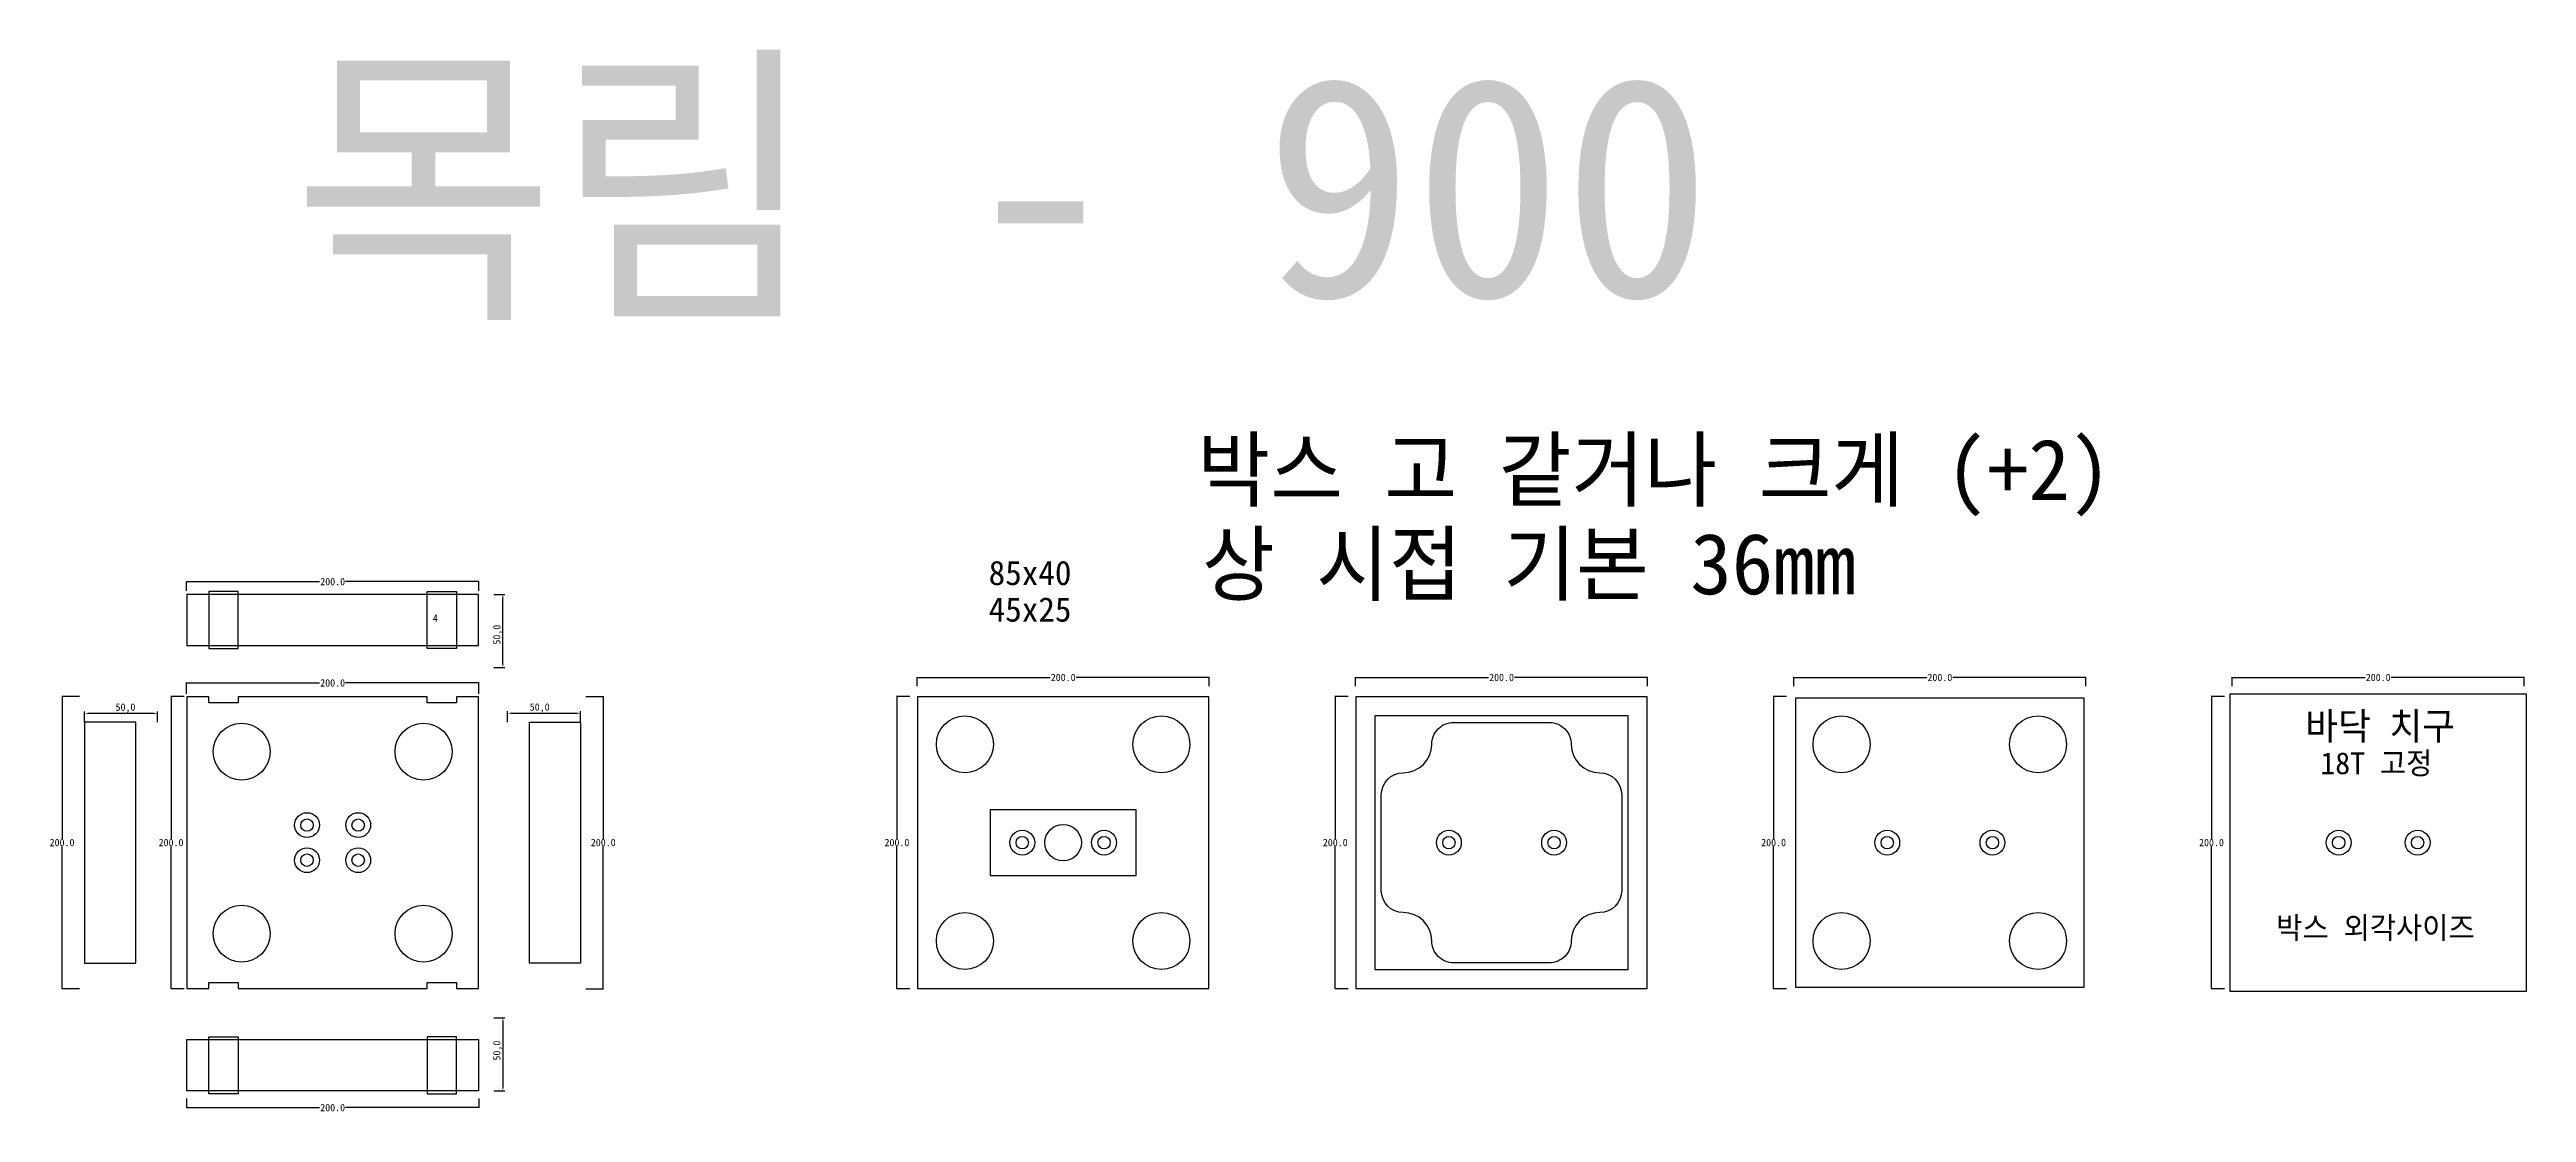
# Model space of a CAD drawing. Header units: millimetres. Extents: x 558 to 2254, y 299 to 1026.
import ezdxf

# ---------------------------------------------------------------- set-up
doc = ezdxf.new("R2010")
doc.units = ezdxf.units.MM
for name, color, linetype in [('TEXT', 7, 'Continuous'), ('볼트 구멍', 7, 'Continuous'), ('치구', 7, 'Continuous'), ('치수', 7, 'Continuous')]:
    doc.layers.add(name, color=color, linetype=linetype)
doc.dimstyles.new('ISO-25', dxfattribs={"dimtxt": 2.5, "dimasz": 2.5, "dimexe": 1.25, "dimexo": 0.625, "dimtad": 1, "dimtxsty": 'Standard', "dimcen": 2.5, "dimadec": 0, "dimazin": 0, "dimtfac": 1, "dimtmove": 0, "dimatfit": 3, "dimfxl": 0, "dimarcsym": 0})
doc.dimstyles.get("Standard").update_dxf_attribs({"dimtxt": 7, "dimasz": 0.18, "dimexe": 0.18, "dimexo": 0.0625, "dimgap": 0.09, "dimtad": 0, "dimtih": 1, "dimtoh": 1, "dimdec": 1, "dimzin": 0, "dimdsep": 46, "dimtxsty": 'Standard', "dimcen": 0.09, "dimadec": 0, "dimazin": 0, "dimtfac": 1, "dimtdec": 1, "dimtofl": 0, "dimtmove": 0, "dimatfit": 3, "dimfxl": 0, "dimtolj": 1, "dimtzin": 0, "dimarcsym": 0})

# ---------------------------------------------------------------- blocks, each defined once
blk = doc.blocks.new('*D20')
at = {"layer": 'Defpoints', "color": 0}
for p in [(579, 583.3), (567, 383.3), (579, 383.3)]:
    blk.add_point(p, dxfattribs=at)
at = {"layer": '치수', "color": 0, "lineweight": -2}
for p, q in [((579, 583.3), (566.8, 583.3)), ((567, 583.1), (567, 485.8)), ((567, 383.4), (567, 480.7)), ((579, 383.3), (566.8, 383.3))]:
    blk.add_line(p, q, dxfattribs=at)
at = {"layer": '치수', "color": 0}
for points in [[(566.9, 583.1), (567, 583.1), (567, 583.3)], [(566.9, 383.4), (567, 383.4), (567, 383.3)]]:
    blk.add_solid(points, dxfattribs=at)
at = {"layer": '치수', "color": 0, "insert": (567, 483.3), "char_height": 5, "attachment_point": 5}
blk.add_mtext('\\A1;200.0', dxfattribs=at)
blk = doc.blocks.new('*D21')
at = {"layer": 'Defpoints', "color": 0}
for p in [(925.3, 583.3), (925.3, 383.3), (937.4, 383.3)]:
    blk.add_point(p, dxfattribs=at)
at = {"layer": '치수', "color": 0, "lineweight": -2}
for p, q in [((925.4, 583.3), (937.6, 583.3)), ((937.4, 583.1), (937.4, 485.8)), ((937.4, 383.4), (937.4, 480.7)), ((925.4, 383.3), (937.6, 383.3))]:
    blk.add_line(p, q, dxfattribs=at)
at = {"layer": '치수', "color": 0}
for points in [[(937.4, 583.1), (937.4, 583.1), (937.4, 583.3)], [(937.4, 383.4), (937.4, 383.4), (937.4, 383.3)]]:
    blk.add_solid(points, dxfattribs=at)
at = {"layer": '치수', "color": 0, "insert": (937.4, 483.3), "char_height": 5, "attachment_point": 5}
blk.add_mtext('\\A1;200.0', dxfattribs=at)
blk = doc.blocks.new('*D22')
at = {"layer": 'Defpoints', "color": 0}
for p in [(650.7, 583.3), (641.6, 383.3), (650.7, 383.3)]:
    blk.add_point(p, dxfattribs=at)
at = {"layer": '치수', "color": 0, "lineweight": -2}
for p, q in [((650.6, 583.3), (641.5, 583.3)), ((641.6, 583.1), (641.6, 485.8)), ((641.6, 383.4), (641.6, 480.7)), ((650.6, 383.3), (641.5, 383.3))]:
    blk.add_line(p, q, dxfattribs=at)
at = {"layer": '치수', "color": 0}
for points in [[(641.6, 583.1), (641.7, 583.1), (641.6, 583.3)], [(641.6, 383.4), (641.7, 383.4), (641.6, 383.3)]]:
    blk.add_solid(points, dxfattribs=at)
at = {"layer": '치수', "color": 0, "insert": (641.6, 483.3), "char_height": 5, "attachment_point": 5}
blk.add_mtext('\\A1;200.0', dxfattribs=at)
blk = doc.blocks.new('*D23')
at = {"layer": 'Defpoints', "color": 0}
for p in [(652.2, 308.4), (852.2, 308.4), (852.2, 302)]:
    blk.add_point(p, dxfattribs=at)
at = {"layer": '치수', "color": 0, "lineweight": -2}
for p, q in [((652.2, 308.3), (652.2, 301.8)), ((852.2, 308.3), (852.2, 301.8)), ((652.4, 302), (743.3, 302)), ((852, 302), (761, 302))]:
    blk.add_line(p, q, dxfattribs=at)
at = {"layer": '치수', "color": 0}
for points in [[(652.4, 302), (652.4, 302), (652.2, 302)], [(852, 302), (852, 302), (852.2, 302)]]:
    blk.add_solid(points, dxfattribs=at)
at = {"layer": '치수', "color": 0, "insert": (752.2, 302), "char_height": 5, "attachment_point": 5}
blk.add_mtext('\\A1;200.0', dxfattribs=at)
blk = doc.blocks.new('*D24')
at = {"layer": 'Defpoints', "color": 0}
for p in [(861.9, 363.5), (861.9, 313.5), (868.7, 313.5)]:
    blk.add_point(p, dxfattribs=at)
at = {"layer": '치수', "color": 0, "lineweight": -2}
for p, q in [((862.5, 363.5), (870, 363.5)), ((868.7, 361), (868.7, 316)), ((862.5, 313.5), (870, 313.5))]:
    blk.add_line(p, q, dxfattribs=at)
at = {"layer": '치수', "color": 0}
for points in [[(868.3, 361), (869.2, 361), (868.7, 363.5)], [(868.3, 316), (869.2, 316), (868.7, 313.5)]]:
    blk.add_solid(points, dxfattribs=at)
at = {"layer": '치수', "color": 0, "insert": (865.2, 341), "char_height": 5, "attachment_point": 5, "rotation": 90}
blk.add_mtext('50,0', dxfattribs=at)
blk = doc.blocks.new('*D25')
at = {"layer": 'Defpoints', "color": 0}
for p in [(852.2, 661.8), (652.2, 655.4), (852.2, 655.4)]:
    blk.add_point(p, dxfattribs=at)
at = {"layer": '치수', "color": 0, "lineweight": -2}
for p, q in [((652.2, 655.5), (652.2, 662)), ((652.4, 661.8), (743.3, 661.8)), ((852, 661.8), (761, 661.8)), ((852.2, 655.5), (852.2, 662))]:
    blk.add_line(p, q, dxfattribs=at)
at = {"layer": '치수', "color": 0}
for points in [[(652.4, 661.9), (652.4, 661.8), (652.2, 661.8)], [(852, 661.9), (852, 661.8), (852.2, 661.8)]]:
    blk.add_solid(points, dxfattribs=at)
at = {"layer": '치수', "color": 0, "insert": (752.2, 661.8), "char_height": 5, "attachment_point": 5}
blk.add_mtext('\\A1;200.0', dxfattribs=at)
blk = doc.blocks.new('*D26')
at = {"layer": 'Defpoints', "color": 0}
for p in [(652.2, 585.1), (852.2, 592.5), (852.2, 585.1)]:
    blk.add_point(p, dxfattribs=at)
at = {"layer": '치수', "color": 0, "lineweight": -2}
for p, q in [((652.2, 585.1), (652.2, 592.7)), ((652.4, 592.5), (743.3, 592.5)), ((852, 592.5), (761, 592.5)), ((852.2, 585.1), (852.2, 592.7))]:
    blk.add_line(p, q, dxfattribs=at)
at = {"layer": '치수', "color": 0}
for points in [[(652.4, 592.5), (652.4, 592.4), (652.2, 592.5)], [(852, 592.5), (852, 592.4), (852.2, 592.5)]]:
    blk.add_solid(points, dxfattribs=at)
at = {"layer": '치수', "color": 0, "insert": (752.2, 592.5), "char_height": 5, "attachment_point": 5}
blk.add_mtext('\\A1;200.0', dxfattribs=at)
blk = doc.blocks.new('*D27')
at = {"layer": 'Defpoints', "color": 0}
for p in [(582.4, 571.7), (582.4, 565.1), (632.4, 565)]:
    blk.add_point(p, dxfattribs=at)
at = {"layer": '치수', "color": 0, "lineweight": -2}
for p, q in [((582.4, 565.7), (582.4, 573)), ((629.9, 571.7), (584.9, 571.7)), ((632.4, 565.6), (632.4, 573))]:
    blk.add_line(p, q, dxfattribs=at)
at = {"layer": '치수', "color": 0}
for points in [[(584.9, 572.1), (584.9, 571.3), (582.4, 571.7)], [(629.9, 572.1), (629.9, 571.3), (632.4, 571.7)]]:
    blk.add_solid(points, dxfattribs=at)
at = {"layer": '치수', "color": 0, "insert": (610.4, 575.3), "char_height": 5, "attachment_point": 5}
blk.add_mtext('50,0', dxfattribs=at)
blk = doc.blocks.new('*D28')
at = {"layer": 'Defpoints', "color": 0}
for p in [(861.9, 653), (868.7, 653), (861.9, 603)]:
    blk.add_point(p, dxfattribs=at)
at = {"layer": '치수', "color": 0, "lineweight": -2}
for p, q in [((862.5, 653), (870, 653)), ((868.7, 605.5), (868.7, 650.5)), ((862.5, 603), (870, 603))]:
    blk.add_line(p, q, dxfattribs=at)
at = {"layer": '치수', "color": 0}
for points in [[(868.3, 650.5), (869.2, 650.5), (868.7, 653)], [(868.3, 605.5), (869.2, 605.5), (868.7, 603)]]:
    blk.add_solid(points, dxfattribs=at)
at = {"layer": '치수', "color": 0, "insert": (865.2, 625.5), "char_height": 5, "attachment_point": 5, "rotation": 90}
blk.add_mtext('50,0', dxfattribs=at)
blk = doc.blocks.new('*D29')
at = {"layer": 'Defpoints', "color": 0}
for p in [(871.9, 565.1), (921.9, 571.8), (921.9, 565.1)]:
    blk.add_point(p, dxfattribs=at)
at = {"layer": '치수', "color": 0, "lineweight": -2}
for p, q in [((871.9, 565.7), (871.9, 573.1)), ((874.4, 571.8), (919.4, 571.8)), ((921.9, 565.7), (921.9, 573.1))]:
    blk.add_line(p, q, dxfattribs=at)
at = {"layer": '치수', "color": 0}
for points in [[(874.4, 572.2), (874.4, 571.4), (871.9, 571.8)], [(919.4, 572.2), (919.4, 571.4), (921.9, 571.8)]]:
    blk.add_solid(points, dxfattribs=at)
at = {"layer": '치수', "color": 0, "insert": (893.9, 575.4), "char_height": 5, "attachment_point": 5}
blk.add_mtext('50,0', dxfattribs=at)
blk = doc.blocks.new('*D30')
at = {"layer": 'Defpoints', "color": 0}
for p in [(1952.2, 596.2), (1752.2, 590.4), (1952.2, 590.4)]:
    blk.add_point(p, dxfattribs=at)
at = {"layer": '치수', "color": 0, "lineweight": -2}
for p, q in [((1752.2, 590.4), (1752.2, 596.4)), ((1752.4, 596.2), (1843.3, 596.2)), ((1952, 596.2), (1861, 596.2)), ((1952.2, 590.4), (1952.2, 596.4))]:
    blk.add_line(p, q, dxfattribs=at)
at = {"layer": '치수', "color": 0}
for points in [[(1752.4, 596.3), (1752.4, 596.2), (1752.2, 596.2)], [(1952, 596.3), (1952, 596.2), (1952.2, 596.2)]]:
    blk.add_solid(points, dxfattribs=at)
at = {"layer": '치수', "color": 0, "insert": (1852.2, 596.2), "char_height": 5, "attachment_point": 5}
blk.add_mtext('\\A1;200.0', dxfattribs=at)
blk = doc.blocks.new('*D31')
at = {"layer": 'Defpoints', "color": 0}
for p in [(1147.3, 583.3), (1138.4, 383.3), (1147.3, 383.3)]:
    blk.add_point(p, dxfattribs=at)
at = {"layer": '치수', "color": 0, "lineweight": -2}
for p, q in [((1147.2, 583.3), (1138.2, 583.3)), ((1138.4, 583.1), (1138.4, 485.8)), ((1138.4, 383.4), (1138.4, 480.7)), ((1147.2, 383.3), (1138.2, 383.3))]:
    blk.add_line(p, q, dxfattribs=at)
at = {"layer": '치수', "color": 0}
for points in [[(1138.3, 583.1), (1138.4, 583.1), (1138.4, 583.3)], [(1138.3, 383.4), (1138.4, 383.4), (1138.4, 383.3)]]:
    blk.add_solid(points, dxfattribs=at)
at = {"layer": '치수', "color": 0, "insert": (1138.4, 483.3), "char_height": 5, "attachment_point": 5}
blk.add_mtext('\\A1;200.0', dxfattribs=at)
blk = doc.blocks.new('*D32')
at = {"layer": 'Defpoints', "color": 0}
for p in [(1447.3, 583.3), (1438.4, 383.3), (1447.3, 383.3)]:
    blk.add_point(p, dxfattribs=at)
at = {"layer": '치수', "color": 0, "lineweight": -2}
for p, q in [((1447.2, 583.3), (1438.2, 583.3)), ((1438.4, 583.1), (1438.4, 485.8)), ((1438.4, 383.4), (1438.4, 480.7)), ((1447.2, 383.3), (1438.2, 383.3))]:
    blk.add_line(p, q, dxfattribs=at)
at = {"layer": '치수', "color": 0}
for points in [[(1438.3, 583.1), (1438.4, 583.1), (1438.4, 583.3)], [(1438.3, 383.4), (1438.4, 383.4), (1438.4, 383.3)]]:
    blk.add_solid(points, dxfattribs=at)
at = {"layer": '치수', "color": 0, "insert": (1438.4, 483.3), "char_height": 5, "attachment_point": 5}
blk.add_mtext('\\A1;200.0', dxfattribs=at)
blk = doc.blocks.new('*D33')
at = {"layer": 'Defpoints', "color": 0}
for p in [(1747.3, 583.3), (1738.4, 383.3), (1747.3, 383.3)]:
    blk.add_point(p, dxfattribs=at)
at = {"layer": '치수', "color": 0, "lineweight": -2}
for p, q in [((1747.2, 583.3), (1738.2, 583.3)), ((1738.4, 583.1), (1738.4, 485.8)), ((1738.4, 383.4), (1738.4, 480.7)), ((1747.2, 383.3), (1738.2, 383.3))]:
    blk.add_line(p, q, dxfattribs=at)
at = {"layer": '치수', "color": 0}
for points in [[(1738.3, 583.1), (1738.4, 583.1), (1738.4, 583.3)], [(1738.3, 383.4), (1738.4, 383.4), (1738.4, 383.3)]]:
    blk.add_solid(points, dxfattribs=at)
at = {"layer": '치수', "color": 0, "insert": (1738.4, 483.3), "char_height": 5, "attachment_point": 5}
blk.add_mtext('\\A1;200.0', dxfattribs=at)
blk = doc.blocks.new('*D34')
at = {"layer": 'Defpoints', "color": 0}
for p in [(1352.2, 596.2), (1152.2, 590.4), (1352.2, 590.4)]:
    blk.add_point(p, dxfattribs=at)
at = {"layer": '치수', "color": 0, "lineweight": -2}
for p, q in [((1152.2, 590.4), (1152.2, 596.4)), ((1152.4, 596.2), (1243.3, 596.2)), ((1352, 596.2), (1261, 596.2)), ((1352.2, 590.4), (1352.2, 596.4))]:
    blk.add_line(p, q, dxfattribs=at)
at = {"layer": '치수', "color": 0}
for points in [[(1152.4, 596.3), (1152.4, 596.2), (1152.2, 596.2)], [(1352, 596.3), (1352, 596.2), (1352.2, 596.2)]]:
    blk.add_solid(points, dxfattribs=at)
at = {"layer": '치수', "color": 0, "insert": (1252.2, 596.2), "char_height": 5, "attachment_point": 5}
blk.add_mtext('\\A1;200.0', dxfattribs=at)
blk = doc.blocks.new('*D35')
at = {"layer": 'Defpoints', "color": 0}
for p in [(1652.2, 596.2), (1452.2, 590.4), (1652.2, 590.4)]:
    blk.add_point(p, dxfattribs=at)
at = {"layer": '치수', "color": 0, "lineweight": -2}
for p, q in [((1452.2, 590.4), (1452.2, 596.4)), ((1452.4, 596.2), (1543.3, 596.2)), ((1652, 596.2), (1561, 596.2)), ((1652.2, 590.4), (1652.2, 596.4))]:
    blk.add_line(p, q, dxfattribs=at)
at = {"layer": '치수', "color": 0}
for points in [[(1452.4, 596.3), (1452.4, 596.2), (1452.2, 596.2)], [(1652, 596.3), (1652, 596.2), (1652.2, 596.2)]]:
    blk.add_solid(points, dxfattribs=at)
at = {"layer": '치수', "color": 0, "insert": (1552.2, 596.2), "char_height": 5, "attachment_point": 5}
blk.add_mtext('\\A1;200.0', dxfattribs=at)
blk = doc.blocks.new('*D36')
at = {"layer": 'Defpoints', "color": 0}
for p in [(2047, 583.3), (2038.1, 383.3), (2047, 383.3)]:
    blk.add_point(p, dxfattribs=at)
at = {"layer": '치수', "color": 0, "lineweight": -2}
for p, q in [((2047, 583.3), (2037.9, 583.3)), ((2038.1, 583.1), (2038.1, 485.8)), ((2038.1, 383.4), (2038.1, 480.7)), ((2047, 383.3), (2037.9, 383.3))]:
    blk.add_line(p, q, dxfattribs=at)
at = {"layer": '치수', "color": 0}
for points in [[(2038.1, 583.1), (2038.2, 583.1), (2038.1, 583.3)], [(2038.1, 383.4), (2038.2, 383.4), (2038.1, 383.3)]]:
    blk.add_solid(points, dxfattribs=at)
at = {"layer": '치수', "color": 0, "insert": (2038.1, 483.3), "char_height": 5, "attachment_point": 5}
blk.add_mtext('\\A1;200.0', dxfattribs=at)
blk = doc.blocks.new('*D37')
at = {"layer": 'Defpoints', "color": 0}
for p in [(2252.2, 596.2), (2052.2, 590.4), (2252.2, 590.4)]:
    blk.add_point(p, dxfattribs=at)
at = {"layer": '치수', "color": 0, "lineweight": -2}
for p, q in [((2052.2, 590.4), (2052.2, 596.4)), ((2052.4, 596.2), (2143.3, 596.2)), ((2252, 596.2), (2161, 596.2)), ((2252.2, 590.4), (2252.2, 596.4))]:
    blk.add_line(p, q, dxfattribs=at)
at = {"layer": '치수', "color": 0}
for points in [[(2052.4, 596.3), (2052.4, 596.2), (2052.2, 596.2)], [(2252, 596.3), (2252, 596.2), (2252.2, 596.2)]]:
    blk.add_solid(points, dxfattribs=at)
at = {"layer": '치수', "color": 0, "insert": (2152.2, 596.2), "char_height": 5, "attachment_point": 5}
blk.add_mtext('\\A1;200.0', dxfattribs=at)

msp = doc.modelspace()

# ---------------------------------------------------------------- linework, layer by layer
at = {"layer": '볼트 구멍', "color": 1}
msp.add_lwpolyline([(1302.17, 505.75), (1202.17, 505.75), (1202.17, 460.75), (1302.17, 460.75)], close=True, dxfattribs=at)
at = {"layer": '볼트 구멍', "color": 6}
for centre in [(734.67, 495.25), (769.67, 495.25), (1224.17, 483.25), (1280.17, 483.25), (1516.17, 483.25), (1588.17, 483.25), (1816.17, 483.25), (1888.17, 483.25), (2125.17, 483.25), (2179.17, 483.25), (734.67, 471.25), (769.67, 471.25)]:
    msp.add_circle(centre, 8.5, dxfattribs=at)
at = {"layer": '볼트 구멍', "color": 3}
for centre, radius in [((734.67, 495.25), 4.25), ((769.67, 495.25), 4.25), ((1252.17, 483.25), 12.5), ((734.67, 471.25), 4.25), ((769.67, 471.25), 4.25), ((1224.17, 483.25), 4.25), ((1280.17, 483.25), 4.25), ((1516.17, 483.25), 4.25), ((1588.17, 483.25), 4.25), ((1816.17, 483.25), 4.25), ((1888.17, 483.25), 4.25), ((2125.17, 483.25), 4.25), ((2179.17, 483.25), 4.25)]:
    msp.add_circle(centre, radius, dxfattribs=at)
at = {"layer": '치구'}
for points in [[(652.42, 618), (851.92, 618), (851.92, 653), (652.42, 653)], [(652.42, 383.5), (667.42, 383.5), (667.42, 387.5), (687.42, 387.5), (687.42, 383.5), (816.92, 383.5), (816.92, 387.5), (836.92, 387.5), (836.92, 383.5), (851.92, 383.5), (851.92, 583), (836.92, 583), (836.92, 579), (816.92, 579), (816.92, 583), (687.42, 583), (687.42, 579), (667.42, 579), (667.42, 583), (652.42, 583)], [(1152.42, 583), (1152.42, 383.5), (1351.92, 383.5), (1351.92, 583)], [(1452.42, 583), (1452.42, 383.5), (1651.92, 383.5), (1651.92, 583)], [(1753.42, 582), (1753.42, 384.5), (1950.92, 384.5), (1950.92, 582)], [(2050.67, 584.75), (2050.67, 381.75), (2253.67, 381.75), (2253.67, 584.75)], [(617.42, 565.6), (582.42, 565.6), (582.42, 400.9), (617.42, 400.9)], [(886.92, 565.6), (921.92, 565.6), (921.92, 400.9), (886.92, 400.9)], [(1465.42, 570), (1465.42, 396.5), (1638.92, 396.5), (1638.92, 570)], [(652.42, 348.5), (851.92, 348.5), (851.92, 313.5), (652.42, 313.5)]]:
    msp.add_lwpolyline(points, close=True, dxfattribs=at)
at = {"layer": '치구', "color": 1}
for points in [[(667.42, 616), (687.42, 616), (687.42, 655), (667.42, 655)], [(836.92, 616), (816.92, 616), (816.92, 655), (836.92, 655)], [(667.42, 350.5), (687.42, 350.5), (687.42, 311.51), (667.42, 311.51)], [(836.92, 350.5), (816.92, 350.5), (816.92, 311.51), (836.92, 311.51)]]:
    msp.add_lwpolyline(points, close=True, dxfattribs=at)
at = {"layer": '치구'}
msp.add_lwpolyline([(1519.42, 565.5), (1584.92, 565.5, -0.4142136), (1599.92, 550.5, 0.4142135), (1619.42, 531, -0.4142134), (1634.42, 516), (1634.42, 450.5, -0.4142134), (1619.42, 435.5, 0.4142135), (1599.92, 416, -0.4142136), (1584.92, 401), (1519.42, 401, -0.4142136), (1504.42, 416, 0.4142135), (1484.92, 435.5, -0.4142134), (1469.92, 450.5), (1469.92, 516, -0.4142134), (1484.92, 531, 0.4142135), (1504.42, 550.5, -0.4142136)], format="xyb", close=True, dxfattribs=at)
for centre in [(689.92, 545.5), (814.42, 545.5), (1184.92, 550.5), (1319.42, 550.5), (1784.92, 550.5), (1919.42, 550.5), (689.92, 421), (814.42, 421), (1184.92, 416), (1319.42, 416), (1784.92, 416), (1919.42, 416)]:
    msp.add_circle(centre, 19.5, dxfattribs=at)

# ---------------------------------------------------------------- texts
at = {"layer": 'TEXT', "color": 3}
for s, height, p in [('목림 - 900', 150, (724.94, 856.74)), ('박스 외각사이즈', 15, (2082.44, 417.62))]:
    msp.add_text(s, height=height, dxfattribs=at).set_placement(p)
at = {"layer": 'TEXT', "color": 1}
for s, height, p in [('박스 고 같거나 크게 (+2)', 41.6667, (1344.08, 717.56)), ('상 시접 기본 36mm', 41.6667, (1347.22, 653.15)), ('85x40', 16.667, (1201.17, 659.44)), ('45x25', 16.667, (1201.17, 634.44)), ('4', 5, (820.73, 634.31))]:
    msp.add_text(s, height=height, dxfattribs=at).set_placement(p)
at = {"layer": 'TEXT', "color": 6, "linetype": 'Continuous'}
msp.add_text('바닥 치구', height=18.75, dxfattribs=at).set_placement((2102.25, 553.6))
at = {"layer": 'TEXT', "color": 6}
msp.add_text('18T 고정', height=15, dxfattribs=at).set_placement((2112.6, 530.09))

# ---------------------------------------------------------------- dimensions: what is measured, and where the dimension line sits
at = {"layer": '치수', "color": 4}
for base, p1, p2, dimstyle, override, picture, middle in [((852.17, 661.83), (652.17, 655.43), (852.17, 655.43), 'Standard', {"dimtxt": 5}, '*D25', (752.17, 661.83)), ((921.92, 571.83), (871.92, 565.05), (921.92, 565.05), 'ISO-25', {"dimtxt": 5, "dimdec": 1, "dimzin": 0, "dimtdec": 1}, '*D29', (893.92, 571.83)), ((852.17, 301.99), (652.17, 308.39), (852.17, 308.39), 'Standard', {"dimtxt": 5}, '*D23', (752.17, 301.99))]:
    dim = msp.add_linear_dim(base=base, p1=p1, p2=p2, dimstyle=dimstyle, override=override, dxfattribs=at)
    dim.commit()
    dim.dimension.update_dxf_attribs({"geometry": picture, "text_midpoint": middle, "dimtype": 160})
for base, p1, p2, angle, picture, middle in [((868.75, 653), (861.85, 603), (861.85, 653), 90, '*D28', (868.75, 625.5)), ((582.42, 571.73), (632.42, 564.95), (582.42, 565.05), 180, '*D27', (610.42, 571.73)), ((868.75, 313.5), (861.85, 363.5), (861.85, 313.5), 270, '*D24', (868.75, 341))]:
    dim = msp.add_linear_dim(base=base, p1=p1, p2=p2, angle=angle, dimstyle='ISO-25', override={"dimtxt": 5, "dimdec": 1, "dimzin": 0, "dimtdec": 1}, dxfattribs=at)
    dim.commit()
    dim.dimension.update_dxf_attribs({"geometry": picture, "text_midpoint": middle, "dimtype": 160})
for base, p1, p2, picture, middle in [((852.17, 592.48), (652.17, 585.08), (852.17, 585.08), '*D26', (752.17, 592.48)), ((1352.17, 596.24), (1152.17, 590.36), (1352.17, 590.36), '*D34', (1252.17, 596.24)), ((1652.17, 596.24), (1452.17, 590.36), (1652.17, 590.36), '*D35', (1552.17, 596.24)), ((1952.17, 596.24), (1752.17, 590.36), (1952.17, 590.36), '*D30', (1852.17, 596.24)), ((2252.17, 596.24), (2052.17, 590.36), (2252.17, 590.36), '*D37', (2152.17, 596.24))]:
    dim = msp.add_linear_dim(base=base, p1=p1, p2=p2, dimstyle='Standard', override={"dimtxt": 5}, dxfattribs=at)
    dim.commit()
    dim.dimension.update_dxf_attribs({"geometry": picture, "text_midpoint": middle})
for base, p1, p2, picture, middle in [((566.95, 383.25), (579.02, 583.25), (579.02, 383.25), '*D20', (566.95, 483.25)), ((641.64, 383.25), (650.71, 583.25), (650.71, 383.25), '*D22', (641.64, 483.25)), ((937.39, 383.25), (925.32, 583.25), (925.32, 383.25), '*D21', (937.39, 483.25)), ((1138.38, 383.25), (1147.28, 583.25), (1147.28, 383.25), '*D31', (1138.38, 483.25)), ((1438.38, 383.25), (1447.28, 583.25), (1447.28, 383.25), '*D32', (1438.38, 483.25)), ((1738.38, 383.25), (1747.28, 583.25), (1747.28, 383.25), '*D33', (1738.38, 483.25)), ((2038.13, 383.25), (2047.03, 583.25), (2047.03, 383.25), '*D36', (2038.13, 483.25))]:
    dim = msp.add_linear_dim(base=base, p1=p1, p2=p2, angle=90, dimstyle='Standard', override={"dimtxt": 5}, dxfattribs=at)
    dim.commit()
    dim.dimension.update_dxf_attribs({"geometry": picture, "text_midpoint": middle})

doc.saveas('drawing.dxf')
